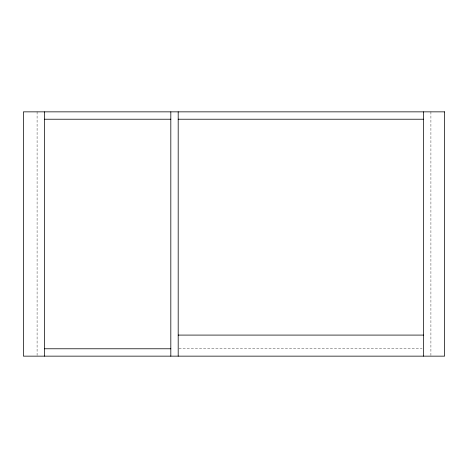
<?xml version="1.0" encoding="UTF-8"?>
<svg xmlns="http://www.w3.org/2000/svg" width="468" height="468" viewBox="0 0 468 468"><rect width="100%" height="100%" fill="white"/><g stroke="black" fill="none" stroke-linecap="round" stroke-linejoin="round"><path stroke-width="0.35" stroke-dasharray="2.34 1.75" d="M178.922 348.777L422.077 348.777M430.911 111.852L430.911 355.417M37.089 111.852L37.089 355.417"/><path stroke-width="0.7" d="M44.46 119.223L170.82 119.223M178.191 119.223L423.54 119.223M178.191 335.088L423.54 335.088M44.46 348.777L170.82 348.777M423.54 111.852L423.54 356.148M178.191 111.852L178.191 356.148M170.82 111.852L170.82 356.148M44.46 111.852L44.46 356.148M444.6 111.852L23.4 111.852L23.4 356.148L444.6 356.148L444.6 111.852"/></g></svg>
